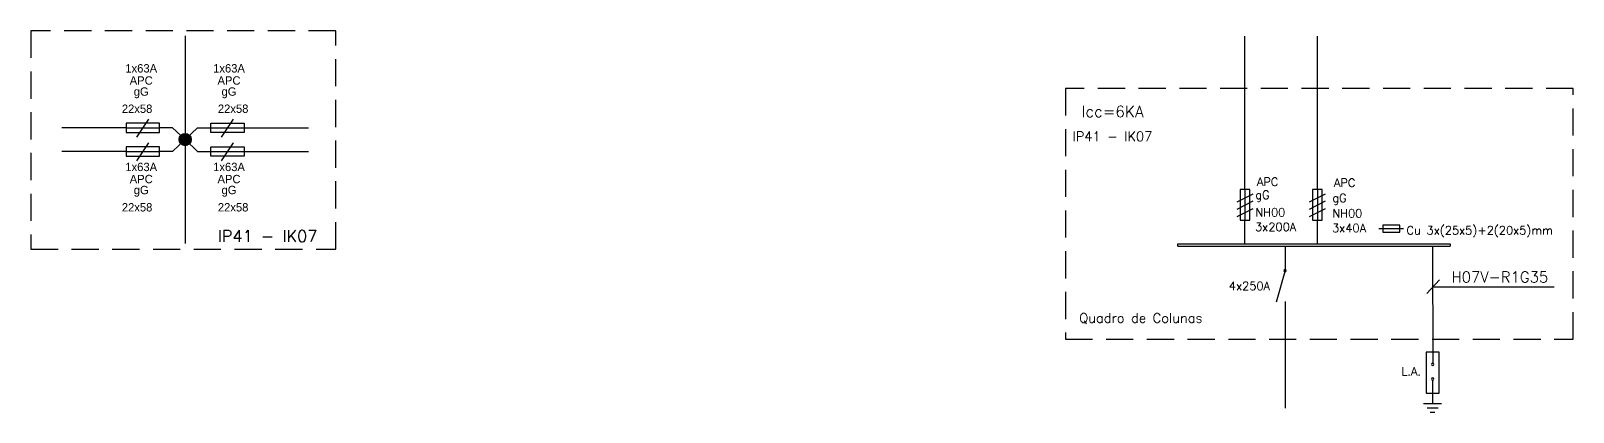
# Model space of a CAD drawing. Header units: millimetres. Extents: x 145 to 60311, y -8355 to 8851.
# Drawn here: x 419.97 to 434.17, y 398.02 to 401.53 of the extents above; entities that cross this region are included whole.
import ezdxf

# ---------------------------------------------------------------- set-up
doc = ezdxf.new("R2010")
doc.units = ezdxf.units.MM
doc.linetypes.add('HIDDEN', pattern=[0.375, 0.25, -0.125])
doc.layers.add('EL_ILUMINACAO', color=1, linetype='Continuous', lineweight=30)
doc.layers.add('Elect_Diagrama', color=4, linetype='Continuous', lineweight=30)
doc.styles.add('ROMANS', font='romans', dxfattribs={"height": 1.2})

msp = doc.modelspace()

# ---------------------------------------------------------------- hatches: boundary and pattern name
at = {"layer": 'Elect_Diagrama'}
h = msp.add_hatch(color=7, dxfattribs=at)
edge = h.paths.add_edge_path()
edge.add_arc((421.394, 400.53), 0.0562, 0, 360)
h = msp.add_hatch(color=7, dxfattribs=at)
edge = h.paths.add_edge_path()
edge.add_arc((431.518, 399.324), 0.0108, 0, 180)
edge.add_arc((431.518, 399.324), 0.0108, 180, 360)

# ---------------------------------------------------------------- linework, layer by layer
at = {"layer": 'EL_ILUMINACAO', "color": 1}
for p, q in [((420.851, 400.638), (421.158, 400.638)), ((421.63, 400.638), (421.936, 400.638)), ((420.851, 400.421), (421.158, 400.421)), ((421.63, 400.421), (421.936, 400.421))]:
    msp.add_line(p, q, dxfattribs=at)
at = {"layer": 'EL_ILUMINACAO', "color": 5}
for p, q in [((431.149, 400.07), (431.149, 399.788)), ((431.816, 400.07), (431.816, 399.788))]:
    msp.add_line(p, q, dxfattribs=at)
at = {"layer": 'Elect_Diagrama', "color": 7, "linetype": 'HIDDEN'}
for p, q in [((419.974, 401.532), (419.974, 399.521)), ((422.781, 401.532), (419.974, 401.532)), ((422.781, 399.521), (422.781, 401.532)), ((429.496, 401.002), (429.496, 398.692)), ((434.17, 401.002), (429.496, 401.002)), ((434.17, 398.692), (434.17, 401.002)), ((419.974, 399.521), (422.781, 399.521)), ((429.496, 398.692), (434.17, 398.692))]:
    msp.add_line(p, q, dxfattribs=at)
at = {"layer": 'Elect_Diagrama', "color": 7}
for p, q in [((421.394, 401.486), (421.394, 399.573)), ((431.149, 400.07), (431.149, 401.482)), ((431.816, 400.07), (431.816, 401.482)), ((420.851, 400.638), (420.258, 400.638)), ((421.279, 400.638), (421.158, 400.638)), ((421.394, 400.53), (421.279, 400.638)), ((421.394, 400.53), (421.509, 400.638)), ((421.509, 400.638), (421.63, 400.638)), ((421.936, 400.638), (422.53, 400.638)), ((421.394, 400.53), (421.279, 400.421)), ((421.394, 400.53), (421.509, 400.421)), ((420.851, 400.421), (420.258, 400.421)), ((421.279, 400.421), (421.158, 400.421)), ((421.509, 400.421), (421.63, 400.421)), ((421.936, 400.421), (422.53, 400.421)), ((431.149, 399.57), (431.149, 399.788)), ((431.816, 399.57), (431.816, 399.788)), ((432.381, 399.712), (432.609, 399.712)), ((432.417, 399.742), (432.417, 399.676)), ((432.573, 399.742), (432.417, 399.742)), ((432.417, 399.676), (432.573, 399.676)), ((432.573, 399.676), (432.573, 399.742)), ((430.531, 399.57), (433.038, 399.57)), ((430.531, 399.549), (430.531, 399.57)), ((430.531, 399.549), (433.038, 399.549)), ((431.518, 399.549), (431.518, 399.318)), ((432.876, 399.549), (432.877, 398.47)), ((433.038, 399.57), (433.038, 399.549)), ((431.518, 399.324), (431.437, 399.034)), ((432.939, 399.238), (432.822, 399.112)), ((433.996, 399.17), (432.876, 399.17)), ((431.518, 399.038), (431.518, 398.056)), ((432.936, 398.572), (432.817, 398.572)), ((432.817, 398.572), (432.817, 398.195)), ((432.936, 398.195), (432.936, 398.572)), ((432.817, 398.195), (432.936, 398.195)), ((432.875, 398.314), (432.875, 398.099)), ((432.793, 398.099), (432.958, 398.099)), ((432.825, 398.058), (432.926, 398.058)), ((432.854, 398.02), (432.896, 398.02))]:
    msp.add_line(p, q, dxfattribs=at)
at = {"layer": 'Elect_Diagrama', "color": 1}
for p, q in [((421.058, 400.717), (420.947, 400.552)), ((421.837, 400.717), (421.726, 400.552)), ((421.058, 400.5), (420.947, 400.335)), ((421.837, 400.5), (421.726, 400.335))]:
    msp.add_line(p, q, dxfattribs=at)
at = {"layer": 'Elect_Diagrama', "color": 5}
for p, q in [((431.193, 400.07), (431.105, 400.07)), ((431.105, 400.07), (431.105, 399.788)), ((431.193, 399.788), (431.193, 400.07)), ((431.86, 400.07), (431.771, 400.07)), ((431.771, 400.07), (431.771, 399.788)), ((431.86, 399.788), (431.86, 400.07)), ((431.076, 399.956), (431.223, 400.031)), ((431.076, 399.889), (431.223, 399.965)), ((431.076, 399.821), (431.223, 399.897)), ((431.742, 399.956), (431.889, 400.031)), ((431.742, 399.889), (431.889, 399.965)), ((431.742, 399.821), (431.889, 399.897)), ((431.105, 399.788), (431.193, 399.788)), ((431.771, 399.788), (431.86, 399.788))]:
    msp.add_line(p, q, dxfattribs=at)
at = {"layer": 'Elect_Diagrama', "color": 1}
for points in [[(421.158, 400.681), (420.851, 400.681), (420.851, 400.596), (421.158, 400.596)], [(421.63, 400.681), (421.936, 400.681), (421.936, 400.596), (421.63, 400.596)], [(421.158, 400.464), (420.851, 400.464), (420.851, 400.378), (421.158, 400.378)], [(421.63, 400.464), (421.936, 400.464), (421.936, 400.378), (421.63, 400.378)]]:
    msp.add_lwpolyline(points, close=True, dxfattribs=at)
at = {"layer": 'Elect_Diagrama', "color": 7}
msp.add_circle((421.394, 400.53), 0.0562, dxfattribs=at)
for centre, start, end in [((431.518, 399.324), 0, 180), ((431.518, 399.324), 180, 0), ((432.877, 398.459), 0, 180), ((432.877, 398.459), 180, 0), ((432.877, 398.324), 0, 180), ((432.877, 398.324), 180, 0)]:
    msp.add_arc(centre, 0.0108, start, end, dxfattribs=at)

# ---------------------------------------------------------------- texts
at = {"layer": 'Elect_Diagrama', "color": 7, "style": 'ROMANS'}
for s, height, p in [('Icc=6KA', 0.1034, (429.645, 400.737)), ('IP41 - IK07', 0.08737, (429.562, 400.516)), ('APC', 0.0768, (431.259, 400.103)), ('gG', 0.0768, (431.244, 399.983)), ('APC', 0.0768, (431.968, 400.094)), ('NH00', 0.0768, (431.244, 399.822)), ('gG', 0.0768, (431.953, 399.954)), ('3x200A', 0.0768, (431.242, 399.688)), ('3x40A', 0.0768, (431.951, 399.678)), ('NH00', 0.0768, (431.953, 399.813)), ('IP41 - IK07', 0.10922, (421.694, 399.587)), ('Cu 3x(25x5)+2(20x5)mm', 0.07683, (432.636, 399.656)), ('4x250A', 0.0768, (431.001, 399.144)), ('H07V-R1G35', 0.0999, (433.05, 399.214)), ('Quadro de Colunas', 0.08758, (429.624, 398.843)), ('L.A.', 0.0768, (432.588, 398.356))]:
    msp.add_text(s, height=height, dxfattribs=at).set_placement(p)
at = {"layer": 'Elect_Diagrama', "color": 7, "char_height": 0.0771, "attachment_point": 5}
for s, insert, width in [('1x63A', (420.99, 401.186), 0.11232), ('1x63A', (421.798, 401.186), 0.11232), ('APC', (420.99, 401.074), 0.11333), ('APC', (421.798, 401.074), 0.11333), ('gG', (420.99, 400.961), 0.11333), ('gG', (421.798, 400.961), 0.11333), ('22x58', (420.952, 400.814), 0.6222), ('22x58', (421.836, 400.814), 0.6222), ('1x63A', (420.99, 400.278), 0.11232), ('1x63A', (421.798, 400.278), 0.11232), ('APC', (420.99, 400.166), 0.11333), ('APC', (421.798, 400.166), 0.11333), ('gG', (420.99, 400.054), 0.11333), ('gG', (421.798, 400.054), 0.11333), ('22x58', (420.952, 399.906), 0.6222), ('22x58', (421.836, 399.906), 0.6222)]:
    msp.add_mtext(s, dxfattribs=dict(at, insert=insert, width=width))

doc.saveas('drawing.dxf')
